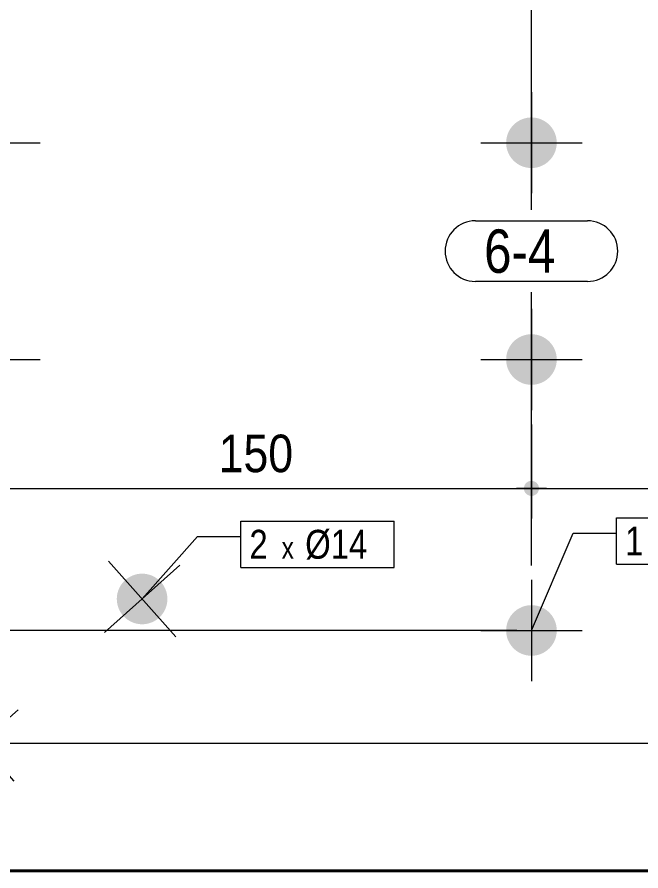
# Model space of a CAD drawing. Header units: millimetres. Extents: x 2 to 287, y 5 to 195.
# Drawn here: x 111.9 to 155.1, y 73.9 to 133 of the extents above; entities that cross this region are included whole.
import ezdxf

# ---------------------------------------------------------------- set-up
doc = ezdxf.new("R2010")
doc.units = ezdxf.units.MM
for name, color, linetype, lineweight in [('Boulon', 7, 'Continuous', 0), ('Cotation', 7, 'Continuous', 0), ('Désignation boulon', 3, 'Continuous', 0), ('Piece', 2, 'Continuous', 0), ('Repère pièce', 3, 'Continuous', 0)]:
    doc.layers.add(name, color=color, linetype=linetype, lineweight=lineweight)
doc.styles.add('ARIAL', font='ARIAL.TTF')
doc.styles.add('COMIC_SANS_MS', font='COMIC.TTF')

# ---------------------------------------------------------------- blocks, each defined once
blk = doc.blocks.new('*A2')
at = {"layer": 'Boulon'}
blk.add_hatch(color=256, dxfattribs=at).paths.add_polyline_path([(145.738, 90.57), (145.74, 90.613), (145.742, 90.656), (145.746, 90.699), (145.751, 90.741), (145.756, 90.784), (145.763, 90.826), (145.771, 90.868), (145.78, 90.91), (145.79, 90.952), (145.801, 90.994), (145.813, 91.035), (145.826, 91.076), (145.84, 91.117), (145.855, 91.157), (145.871, 91.197), (145.888, 91.236), (145.905, 91.275), (145.924, 91.314), (145.944, 91.352), (145.965, 91.39), (145.986, 91.427), (146.009, 91.463), (146.032, 91.499), (146.057, 91.535), (146.082, 91.569), (146.108, 91.604), (146.135, 91.637), (146.162, 91.67), (146.191, 91.702), (146.22, 91.734), (146.25, 91.764), (146.281, 91.794), (146.312, 91.824), (146.344, 91.852), (146.377, 91.88), (146.411, 91.907), (146.445, 91.933), (146.48, 91.958), (146.515, 91.982), (146.551, 92.006), (146.588, 92.028), (146.625, 92.05), (146.662, 92.07), (146.701, 92.09), (146.739, 92.109), (146.778, 92.127), (146.818, 92.144), (146.858, 92.16), (146.898, 92.175), (146.938, 92.189), (146.979, 92.202), (147.021, 92.214), (147.062, 92.225), (147.104, 92.235), (147.146, 92.243), (147.188, 92.251), (147.231, 92.258), (147.273, 92.264), (147.316, 92.269), (147.359, 92.272), (147.402, 92.275), (147.444, 92.277), (147.487, 92.277), (147.53, 92.277), (147.573, 92.275), (147.616, 92.272), (147.659, 92.269), (147.702, 92.264), (147.744, 92.258), (147.787, 92.251), (147.829, 92.243), (147.871, 92.235), (147.913, 92.225), (147.954, 92.214), (147.995, 92.202), (148.036, 92.189), (148.077, 92.175), (148.117, 92.16), (148.157, 92.144), (148.197, 92.127), (148.236, 92.109), (148.274, 92.09), (148.312, 92.07), (148.35, 92.05), (148.387, 92.028), (148.424, 92.006), (148.46, 91.982), (148.495, 91.958), (148.53, 91.933), (148.564, 91.907), (148.598, 91.88), (148.63, 91.852), (148.663, 91.824), (148.694, 91.794), (148.725, 91.764), (148.755, 91.734), (148.784, 91.702), (148.813, 91.67), (148.84, 91.637), (148.867, 91.604), (148.893, 91.57), (148.918, 91.535), (148.943, 91.499), (148.966, 91.463), (148.988, 91.427), (149.01, 91.39), (149.031, 91.352), (149.051, 91.314), (149.069, 91.275), (149.087, 91.236), (149.104, 91.197), (149.12, 91.157), (149.135, 91.117), (149.149, 91.076), (149.162, 91.035), (149.174, 90.994), (149.185, 90.952), (149.195, 90.91), (149.204, 90.868), (149.212, 90.826), (149.219, 90.784), (149.224, 90.741), (149.229, 90.699), (149.233, 90.656), (149.235, 90.613), (149.237, 90.57), (149.237, 90.527), (149.237, 90.484), (149.235, 90.441), (149.233, 90.398), (149.229, 90.356), (149.224, 90.313), (149.219, 90.27), (149.212, 90.228), (149.204, 90.186), (149.195, 90.144), (149.185, 90.102), (149.174, 90.06), (149.162, 90.019), (149.149, 89.978), (149.135, 89.937), (149.12, 89.897), (149.104, 89.857), (149.087, 89.818), (149.069, 89.779), (149.051, 89.74), (149.031, 89.702), (149.01, 89.664), (148.988, 89.627), (148.966, 89.591), (148.943, 89.555), (148.918, 89.519), (148.893, 89.485), (148.867, 89.45), (148.84, 89.417), (148.813, 89.384), (148.784, 89.352), (148.755, 89.32), (148.725, 89.29), (148.694, 89.26), (148.663, 89.23), (148.631, 89.202), (148.598, 89.174), (148.564, 89.147), (148.53, 89.121), (148.495, 89.096), (148.46, 89.072), (148.424, 89.049), (148.387, 89.026), (148.35, 89.004), (148.312, 88.984), (148.274, 88.964), (148.236, 88.945), (148.197, 88.927), (148.157, 88.91), (148.117, 88.894), (148.077, 88.879), (148.036, 88.865), (147.995, 88.852), (147.954, 88.84), (147.913, 88.829), (147.871, 88.82), (147.829, 88.811), (147.787, 88.803), (147.744, 88.796), (147.702, 88.79), (147.659, 88.785), (147.616, 88.782), (147.573, 88.779), (147.53, 88.778), (147.487, 88.777), (147.445, 88.778), (147.402, 88.779), (147.359, 88.782), (147.316, 88.785), (147.273, 88.79), (147.231, 88.796), (147.188, 88.803), (147.146, 88.811), (147.104, 88.82), (147.062, 88.829), (147.021, 88.84), (146.979, 88.852), (146.939, 88.865), (146.898, 88.879), (146.858, 88.894), (146.818, 88.91), (146.778, 88.927), (146.739, 88.945), (146.701, 88.964), (146.663, 88.984), (146.625, 89.004), (146.588, 89.026), (146.551, 89.049), (146.515, 89.072), (146.48, 89.096), (146.445, 89.121), (146.411, 89.147), (146.377, 89.174), (146.344, 89.202), (146.312, 89.23), (146.281, 89.26), (146.25, 89.29), (146.22, 89.32), (146.191, 89.352), (146.162, 89.384), (146.135, 89.417), (146.108, 89.45), (146.082, 89.485), (146.057, 89.519), (146.032, 89.555), (146.009, 89.591), (145.986, 89.627), (145.965, 89.664), (145.944, 89.702), (145.924, 89.74), (145.905, 89.779), (145.888, 89.818), (145.871, 89.857), (145.855, 89.897), (145.84, 89.937), (145.826, 89.978), (145.813, 90.019), (145.801, 90.06), (145.79, 90.102), (145.78, 90.144), (145.771, 90.186), (145.763, 90.228), (145.756, 90.27), (145.751, 90.313), (145.746, 90.355), (145.742, 90.398), (145.74, 90.441), (145.738, 90.484), (145.737, 90.527)], flags=17)
at = {"layer": 'Boulon', "linetype": 'Continuous', "lineweight": 0}
for p, q in [((147.487, 94.027), (147.487, 87.027)), ((143.987, 90.527), (150.987, 90.527))]:
    blk.add_line(p, q, dxfattribs=at)
blk = doc.blocks.new('*A3')
at = {"layer": 'Boulon'}
for points in [[(145.738, 124.32), (145.74, 124.363), (145.742, 124.406), (145.746, 124.449), (145.751, 124.491), (145.756, 124.534), (145.763, 124.576), (145.771, 124.618), (145.78, 124.66), (145.79, 124.702), (145.801, 124.744), (145.813, 124.785), (145.826, 124.826), (145.84, 124.867), (145.855, 124.907), (145.871, 124.947), (145.888, 124.986), (145.905, 125.025), (145.924, 125.064), (145.944, 125.102), (145.965, 125.14), (145.986, 125.177), (146.009, 125.213), (146.032, 125.249), (146.057, 125.285), (146.082, 125.32), (146.108, 125.354), (146.135, 125.387), (146.162, 125.42), (146.191, 125.452), (146.22, 125.484), (146.25, 125.514), (146.281, 125.544), (146.312, 125.574), (146.344, 125.602), (146.377, 125.63), (146.411, 125.657), (146.445, 125.683), (146.48, 125.708), (146.515, 125.732), (146.551, 125.756), (146.588, 125.778), (146.625, 125.8), (146.663, 125.82), (146.701, 125.84), (146.739, 125.859), (146.778, 125.877), (146.818, 125.894), (146.858, 125.91), (146.898, 125.925), (146.939, 125.939), (146.979, 125.952), (147.021, 125.964), (147.062, 125.975), (147.104, 125.985), (147.146, 125.993), (147.188, 126.001), (147.231, 126.008), (147.273, 126.014), (147.316, 126.019), (147.359, 126.022), (147.402, 126.025), (147.445, 126.027), (147.487, 126.027), (147.53, 126.027), (147.573, 126.025), (147.616, 126.022), (147.659, 126.019), (147.702, 126.014), (147.744, 126.008), (147.787, 126.001), (147.829, 125.993), (147.871, 125.985), (147.913, 125.975), (147.954, 125.964), (147.995, 125.952), (148.036, 125.939), (148.077, 125.925), (148.117, 125.91), (148.157, 125.894), (148.197, 125.877), (148.236, 125.859), (148.274, 125.84), (148.312, 125.82), (148.35, 125.8), (148.387, 125.778), (148.424, 125.756), (148.46, 125.732), (148.495, 125.708), (148.53, 125.683), (148.564, 125.657), (148.598, 125.63), (148.631, 125.602), (148.663, 125.574), (148.694, 125.544), (148.725, 125.514), (148.755, 125.484), (148.784, 125.452), (148.813, 125.42), (148.84, 125.387), (148.867, 125.354), (148.893, 125.32), (148.918, 125.285), (148.943, 125.249), (148.966, 125.213), (148.989, 125.177), (149.01, 125.14), (149.031, 125.102), (149.051, 125.064), (149.069, 125.025), (149.087, 124.986), (149.104, 124.947), (149.12, 124.907), (149.135, 124.867), (149.149, 124.826), (149.162, 124.785), (149.174, 124.744), (149.185, 124.702), (149.195, 124.66), (149.204, 124.618), (149.212, 124.576), (149.219, 124.534), (149.224, 124.491), (149.229, 124.449), (149.233, 124.406), (149.235, 124.363), (149.237, 124.32), (149.237, 124.277), (149.237, 124.234), (149.235, 124.191), (149.233, 124.148), (149.229, 124.106), (149.224, 124.063), (149.219, 124.02), (149.212, 123.978), (149.204, 123.936), (149.195, 123.894), (149.185, 123.852), (149.174, 123.81), (149.162, 123.769), (149.149, 123.728), (149.135, 123.687), (149.12, 123.647), (149.104, 123.607), (149.087, 123.568), (149.069, 123.529), (149.051, 123.49), (149.031, 123.452), (149.01, 123.414), (148.989, 123.377), (148.966, 123.341), (148.943, 123.305), (148.918, 123.269), (148.893, 123.235), (148.867, 123.2), (148.84, 123.167), (148.813, 123.134), (148.784, 123.102), (148.755, 123.07), (148.725, 123.04), (148.694, 123.01), (148.663, 122.98), (148.631, 122.952), (148.598, 122.924), (148.564, 122.897), (148.53, 122.871), (148.495, 122.846), (148.46, 122.822), (148.424, 122.799), (148.387, 122.776), (148.35, 122.754), (148.312, 122.734), (148.274, 122.714), (148.236, 122.695), (148.197, 122.677), (148.157, 122.66), (148.117, 122.644), (148.077, 122.629), (148.036, 122.615), (147.995, 122.602), (147.954, 122.59), (147.913, 122.579), (147.871, 122.57), (147.829, 122.561), (147.787, 122.553), (147.744, 122.546), (147.702, 122.54), (147.659, 122.535), (147.616, 122.532), (147.573, 122.529), (147.53, 122.528), (147.487, 122.527), (147.445, 122.528), (147.402, 122.529), (147.359, 122.532), (147.316, 122.535), (147.273, 122.54), (147.231, 122.546), (147.188, 122.553), (147.146, 122.561), (147.104, 122.57), (147.062, 122.579), (147.021, 122.59), (146.979, 122.602), (146.939, 122.615), (146.898, 122.629), (146.858, 122.644), (146.818, 122.66), (146.778, 122.677), (146.739, 122.695), (146.701, 122.714), (146.663, 122.734), (146.625, 122.754), (146.588, 122.776), (146.551, 122.799), (146.515, 122.822), (146.48, 122.846), (146.445, 122.871), (146.411, 122.897), (146.377, 122.924), (146.344, 122.952), (146.312, 122.98), (146.281, 123.01), (146.25, 123.04), (146.22, 123.07), (146.191, 123.102), (146.162, 123.134), (146.135, 123.167), (146.108, 123.2), (146.082, 123.235), (146.057, 123.269), (146.032, 123.305), (146.009, 123.341), (145.986, 123.377), (145.965, 123.414), (145.944, 123.452), (145.924, 123.49), (145.905, 123.529), (145.888, 123.568), (145.871, 123.607), (145.855, 123.647), (145.84, 123.687), (145.826, 123.728), (145.813, 123.769), (145.801, 123.81), (145.79, 123.852), (145.78, 123.894), (145.771, 123.936), (145.763, 123.978), (145.756, 124.02), (145.751, 124.063), (145.746, 124.106), (145.742, 124.148), (145.74, 124.191), (145.738, 124.234), (145.737, 124.277)], [(145.738, 109.32), (145.74, 109.363), (145.742, 109.406), (145.746, 109.449), (145.751, 109.491), (145.756, 109.534), (145.763, 109.576), (145.771, 109.618), (145.78, 109.66), (145.79, 109.702), (145.801, 109.744), (145.813, 109.785), (145.826, 109.826), (145.84, 109.867), (145.855, 109.907), (145.871, 109.947), (145.888, 109.986), (145.905, 110.025), (145.924, 110.064), (145.944, 110.102), (145.965, 110.14), (145.986, 110.177), (146.009, 110.213), (146.032, 110.249), (146.057, 110.285), (146.082, 110.32), (146.108, 110.354), (146.135, 110.387), (146.162, 110.42), (146.191, 110.452), (146.22, 110.484), (146.25, 110.514), (146.281, 110.544), (146.312, 110.574), (146.344, 110.602), (146.377, 110.63), (146.411, 110.657), (146.445, 110.683), (146.48, 110.708), (146.515, 110.732), (146.551, 110.756), (146.588, 110.778), (146.625, 110.8), (146.663, 110.82), (146.701, 110.84), (146.739, 110.859), (146.778, 110.877), (146.818, 110.894), (146.858, 110.91), (146.898, 110.925), (146.939, 110.939), (146.979, 110.952), (147.021, 110.964), (147.062, 110.975), (147.104, 110.985), (147.146, 110.993), (147.188, 111.001), (147.231, 111.008), (147.273, 111.014), (147.316, 111.019), (147.359, 111.022), (147.402, 111.025), (147.445, 111.027), (147.487, 111.027), (147.53, 111.027), (147.573, 111.025), (147.616, 111.022), (147.659, 111.019), (147.702, 111.014), (147.744, 111.008), (147.787, 111.001), (147.829, 110.993), (147.871, 110.985), (147.913, 110.975), (147.954, 110.964), (147.995, 110.952), (148.036, 110.939), (148.077, 110.925), (148.117, 110.91), (148.157, 110.894), (148.197, 110.877), (148.236, 110.859), (148.274, 110.84), (148.312, 110.82), (148.35, 110.8), (148.387, 110.778), (148.424, 110.756), (148.46, 110.732), (148.495, 110.708), (148.53, 110.683), (148.564, 110.657), (148.598, 110.63), (148.631, 110.602), (148.663, 110.574), (148.694, 110.544), (148.725, 110.514), (148.755, 110.484), (148.784, 110.452), (148.813, 110.42), (148.84, 110.387), (148.867, 110.354), (148.893, 110.32), (148.918, 110.285), (148.943, 110.249), (148.966, 110.213), (148.988, 110.177), (149.01, 110.14), (149.031, 110.102), (149.051, 110.064), (149.069, 110.025), (149.087, 109.986), (149.104, 109.947), (149.12, 109.907), (149.135, 109.867), (149.149, 109.826), (149.162, 109.785), (149.174, 109.744), (149.185, 109.702), (149.195, 109.66), (149.204, 109.618), (149.212, 109.576), (149.219, 109.534), (149.224, 109.491), (149.229, 109.449), (149.233, 109.406), (149.235, 109.363), (149.237, 109.32), (149.237, 109.277), (149.237, 109.234), (149.235, 109.191), (149.233, 109.148), (149.229, 109.106), (149.224, 109.063), (149.219, 109.02), (149.212, 108.978), (149.204, 108.936), (149.195, 108.894), (149.185, 108.852), (149.174, 108.81), (149.162, 108.769), (149.149, 108.728), (149.135, 108.687), (149.12, 108.647), (149.104, 108.607), (149.087, 108.568), (149.069, 108.529), (149.051, 108.49), (149.031, 108.452), (149.01, 108.414), (148.988, 108.377), (148.966, 108.341), (148.943, 108.305), (148.918, 108.269), (148.893, 108.235), (148.867, 108.2), (148.84, 108.167), (148.813, 108.134), (148.784, 108.102), (148.755, 108.07), (148.725, 108.04), (148.694, 108.01), (148.663, 107.98), (148.631, 107.952), (148.598, 107.924), (148.564, 107.897), (148.53, 107.871), (148.495, 107.846), (148.46, 107.822), (148.424, 107.799), (148.387, 107.776), (148.35, 107.754), (148.312, 107.734), (148.274, 107.714), (148.236, 107.695), (148.197, 107.677), (148.157, 107.66), (148.117, 107.644), (148.077, 107.629), (148.036, 107.615), (147.995, 107.602), (147.954, 107.59), (147.913, 107.579), (147.871, 107.57), (147.829, 107.561), (147.787, 107.553), (147.744, 107.546), (147.702, 107.54), (147.659, 107.535), (147.616, 107.532), (147.573, 107.529), (147.53, 107.528), (147.487, 107.527), (147.445, 107.528), (147.402, 107.529), (147.359, 107.532), (147.316, 107.535), (147.273, 107.54), (147.231, 107.546), (147.188, 107.553), (147.146, 107.561), (147.104, 107.57), (147.062, 107.579), (147.021, 107.59), (146.979, 107.602), (146.939, 107.615), (146.898, 107.629), (146.858, 107.644), (146.818, 107.66), (146.778, 107.677), (146.739, 107.695), (146.701, 107.714), (146.663, 107.734), (146.625, 107.754), (146.588, 107.776), (146.551, 107.799), (146.515, 107.822), (146.48, 107.846), (146.445, 107.871), (146.411, 107.897), (146.377, 107.924), (146.344, 107.952), (146.312, 107.98), (146.281, 108.01), (146.25, 108.04), (146.22, 108.07), (146.191, 108.102), (146.162, 108.134), (146.135, 108.167), (146.108, 108.2), (146.082, 108.235), (146.057, 108.269), (146.032, 108.305), (146.009, 108.341), (145.986, 108.377), (145.965, 108.414), (145.944, 108.452), (145.924, 108.49), (145.905, 108.529), (145.888, 108.568), (145.871, 108.607), (145.855, 108.647), (145.84, 108.687), (145.826, 108.728), (145.813, 108.769), (145.801, 108.81), (145.79, 108.852), (145.78, 108.894), (145.771, 108.936), (145.763, 108.978), (145.756, 109.02), (145.751, 109.063), (145.746, 109.106), (145.742, 109.148), (145.74, 109.191), (145.738, 109.234), (145.737, 109.277)]]:
    blk.add_hatch(color=256, dxfattribs=at).paths.add_polyline_path(points, flags=17)
at = {"layer": 'Boulon', "linetype": 'Continuous', "lineweight": 0}
for p, q in [((147.487, 127.777), (147.487, 120.777)), ((106.487, 124.277), (113.487, 124.277)), ((143.987, 124.277), (150.987, 124.277)), ((147.487, 112.777), (147.487, 105.777)), ((106.487, 109.277), (113.487, 109.277)), ((143.987, 109.277), (150.987, 109.277))]:
    blk.add_line(p, q, dxfattribs=at)
blk = doc.blocks.new('*A7')
at = {"layer": 'Boulon'}
for points in [[(121.682, 91.374), (121.649, 91.346), (121.615, 91.32), (121.581, 91.294), (121.546, 91.269), (121.511, 91.245), (121.474, 91.222), (121.438, 91.2), (121.4, 91.178), (121.363, 91.158), (121.324, 91.138), (121.286, 91.12), (121.246, 91.102), (121.207, 91.085), (121.167, 91.07), (121.126, 91.055), (121.086, 91.041), (121.045, 91.029), (121.003, 91.017), (120.962, 91.006), (120.92, 90.997), (120.878, 90.988), (120.836, 90.981), (120.793, 90.974), (120.751, 90.969), (120.708, 90.964), (120.665, 90.961), (120.622, 90.959), (120.579, 90.957), (120.536, 90.957), (120.493, 90.958), (120.45, 90.96), (120.407, 90.963), (120.365, 90.967), (120.322, 90.972), (120.28, 90.978), (120.237, 90.985), (120.195, 90.993), (120.153, 91.002), (120.111, 91.012), (120.07, 91.024), (120.029, 91.036), (119.988, 91.049), (119.947, 91.063), (119.907, 91.079), (119.867, 91.095), (119.828, 91.112), (119.789, 91.13), (119.751, 91.149), (119.713, 91.169), (119.675, 91.19), (119.638, 91.212), (119.602, 91.235), (119.566, 91.259), (119.531, 91.283), (119.496, 91.309), (119.462, 91.335), (119.429, 91.362), (119.396, 91.39), (119.364, 91.419), (119.333, 91.448), (119.302, 91.478), (119.273, 91.509), (119.244, 91.541), (119.215, 91.573), (119.188, 91.606), (119.161, 91.64), (119.136, 91.674), (119.111, 91.709), (119.087, 91.745), (119.063, 91.781), (119.041, 91.818), (119.02, 91.855), (118.999, 91.893), (118.98, 91.931), (118.961, 91.97), (118.944, 92.009), (118.927, 92.049), (118.911, 92.089), (118.897, 92.129), (118.883, 92.17), (118.87, 92.211), (118.859, 92.252), (118.848, 92.294), (118.838, 92.336), (118.83, 92.378), (118.822, 92.42), (118.816, 92.462), (118.81, 92.505), (118.806, 92.548), (118.802, 92.591), (118.8, 92.633), (118.799, 92.676), (118.799, 92.719), (118.799, 92.762), (118.801, 92.805), (118.804, 92.848), (118.808, 92.891), (118.813, 92.933), (118.819, 92.976), (118.826, 93.018), (118.835, 93.061), (118.844, 93.102), (118.854, 93.144), (118.865, 93.186), (118.878, 93.227), (118.891, 93.268), (118.905, 93.308), (118.92, 93.348), (118.937, 93.388), (118.954, 93.427), (118.972, 93.466), (118.991, 93.505), (119.011, 93.543), (119.032, 93.58), (119.054, 93.617), (119.077, 93.654), (119.1, 93.689), (119.125, 93.725), (119.15, 93.759), (119.177, 93.793), (119.204, 93.827), (119.232, 93.859), (119.26, 93.891), (119.29, 93.923), (119.32, 93.953), (119.351, 93.983), (119.383, 94.012), (119.415, 94.04), (119.448, 94.068), (119.482, 94.094), (119.516, 94.12), (119.551, 94.145), (119.587, 94.169), (119.623, 94.192), (119.66, 94.214), (119.697, 94.236), (119.735, 94.256), (119.773, 94.276), (119.812, 94.294), (119.851, 94.312), (119.89, 94.328), (119.93, 94.344), (119.971, 94.359), (120.011, 94.372), (120.052, 94.385), (120.094, 94.397), (120.135, 94.407), (120.177, 94.417), (120.219, 94.426), (120.262, 94.433), (120.304, 94.44), (120.347, 94.445), (120.389, 94.45), (120.432, 94.453), (120.475, 94.455), (120.518, 94.457), (120.561, 94.457), (120.604, 94.456), (120.647, 94.454), (120.69, 94.451), (120.732, 94.447), (120.775, 94.442), (120.818, 94.436), (120.86, 94.429), (120.902, 94.421), (120.944, 94.412), (120.986, 94.401), (121.027, 94.39), (121.068, 94.378), (121.109, 94.365), (121.15, 94.35), (121.19, 94.335), (121.23, 94.319), (121.269, 94.302), (121.308, 94.284), (121.346, 94.265), (121.384, 94.244), (121.422, 94.223), (121.459, 94.202), (121.495, 94.179), (121.531, 94.155), (121.566, 94.131), (121.601, 94.105), (121.635, 94.079), (121.668, 94.052), (121.701, 94.024), (121.733, 93.995), (121.764, 93.966), (121.795, 93.936), (121.825, 93.905), (121.854, 93.873), (121.882, 93.841), (121.909, 93.808), (121.936, 93.774), (121.962, 93.739), (121.986, 93.705), (122.01, 93.669), (122.034, 93.633), (122.056, 93.596), (122.077, 93.559), (122.098, 93.521), (122.117, 93.483), (122.136, 93.444), (122.153, 93.405), (122.17, 93.365), (122.186, 93.325), (122.2, 93.285), (122.214, 93.244), (122.227, 93.203), (122.238, 93.162), (122.249, 93.12), (122.259, 93.078), (122.267, 93.036), (122.275, 92.994), (122.281, 92.952), (122.287, 92.909), (122.291, 92.866), (122.295, 92.823), (122.297, 92.78), (122.298, 92.738), (122.299, 92.695), (122.298, 92.652), (122.296, 92.609), (122.293, 92.566), (122.289, 92.523), (122.284, 92.48), (122.278, 92.438), (122.271, 92.396), (122.262, 92.353), (122.253, 92.311), (122.243, 92.27), (122.232, 92.228), (122.22, 92.187), (122.206, 92.146), (122.192, 92.106), (122.177, 92.066), (122.161, 92.026), (122.143, 91.987), (122.125, 91.948), (122.106, 91.909), (122.086, 91.871), (122.065, 91.834), (122.043, 91.797), (122.02, 91.76), (121.997, 91.724), (121.972, 91.689), (121.947, 91.655), (121.921, 91.621), (121.893, 91.587), (121.866, 91.555), (121.837, 91.523), (121.807, 91.491), (121.777, 91.461), (121.746, 91.431), (121.715, 91.402)], [(110.497, 81.379), (110.464, 81.352), (110.43, 81.325), (110.396, 81.299), (110.361, 81.275), (110.325, 81.251), (110.289, 81.227), (110.252, 81.205), (110.215, 81.184), (110.177, 81.163), (110.139, 81.144), (110.1, 81.125), (110.061, 81.108), (110.022, 81.091), (109.982, 81.075), (109.941, 81.061), (109.901, 81.047), (109.86, 81.034), (109.818, 81.023), (109.777, 81.012), (109.735, 81.002), (109.693, 80.994), (109.65, 80.986), (109.608, 80.98), (109.565, 80.974), (109.523, 80.97), (109.48, 80.966), (109.437, 80.964), (109.394, 80.963), (109.351, 80.962), (109.308, 80.963), (109.265, 80.965), (109.222, 80.968), (109.18, 80.972), (109.137, 80.977), (109.094, 80.983), (109.052, 80.99), (109.01, 80.999), (108.968, 81.008), (108.926, 81.018), (108.885, 81.029), (108.844, 81.041), (108.803, 81.055), (108.762, 81.069), (108.722, 81.084), (108.682, 81.1), (108.643, 81.118), (108.604, 81.136), (108.566, 81.155), (108.528, 81.175), (108.49, 81.196), (108.453, 81.218), (108.417, 81.241), (108.381, 81.264), (108.346, 81.289), (108.311, 81.314), (108.277, 81.34), (108.244, 81.368), (108.211, 81.395), (108.179, 81.424), (108.148, 81.454), (108.117, 81.484), (108.087, 81.515), (108.058, 81.546), (108.03, 81.579), (108.003, 81.612), (107.976, 81.646), (107.95, 81.68), (107.925, 81.715), (107.901, 81.75), (107.878, 81.787), (107.856, 81.823), (107.835, 81.861), (107.814, 81.898), (107.795, 81.937), (107.776, 81.975), (107.759, 82.015), (107.742, 82.054), (107.726, 82.094), (107.712, 82.135), (107.698, 82.175), (107.685, 82.216), (107.673, 82.258), (107.663, 82.299), (107.653, 82.341), (107.645, 82.383), (107.637, 82.425), (107.631, 82.468), (107.625, 82.51), (107.621, 82.553), (107.617, 82.596), (107.615, 82.639), (107.614, 82.682), (107.613, 82.725), (107.614, 82.768), (107.616, 82.811), (107.619, 82.854), (107.623, 82.896), (107.628, 82.939), (107.634, 82.981), (107.641, 83.024), (107.649, 83.066), (107.659, 83.108), (107.669, 83.15), (107.68, 83.191), (107.692, 83.232), (107.706, 83.273), (107.72, 83.314), (107.735, 83.354), (107.751, 83.394), (107.769, 83.433), (107.787, 83.472), (107.806, 83.51), (107.826, 83.548), (107.847, 83.586), (107.869, 83.623), (107.892, 83.659), (107.915, 83.695), (107.94, 83.73), (107.965, 83.765), (107.991, 83.799), (108.018, 83.832), (108.046, 83.865), (108.075, 83.897), (108.104, 83.928), (108.135, 83.959), (108.166, 83.988), (108.197, 84.017), (108.23, 84.046), (108.263, 84.073), (108.296, 84.1), (108.331, 84.125), (108.366, 84.15), (108.401, 84.174), (108.438, 84.198), (108.474, 84.22), (108.512, 84.241), (108.549, 84.262), (108.588, 84.281), (108.626, 84.3), (108.666, 84.317), (108.705, 84.334), (108.745, 84.35), (108.785, 84.364), (108.826, 84.378), (108.867, 84.391), (108.909, 84.402), (108.95, 84.413), (108.992, 84.423), (109.034, 84.431), (109.076, 84.439), (109.119, 84.445), (109.161, 84.451), (109.204, 84.455), (109.247, 84.459), (109.29, 84.461), (109.333, 84.462), (109.376, 84.462), (109.419, 84.462), (109.462, 84.46), (109.504, 84.457), (109.547, 84.453), (109.59, 84.448), (109.632, 84.442), (109.675, 84.435), (109.717, 84.426), (109.759, 84.417), (109.801, 84.407), (109.842, 84.396), (109.883, 84.383), (109.924, 84.37), (109.965, 84.356), (110.005, 84.341), (110.044, 84.324), (110.084, 84.307), (110.123, 84.289), (110.161, 84.27), (110.199, 84.25), (110.237, 84.229), (110.274, 84.207), (110.31, 84.184), (110.346, 84.161), (110.381, 84.136), (110.416, 84.111), (110.45, 84.084), (110.483, 84.057), (110.516, 84.029), (110.548, 84.001), (110.579, 83.971), (110.61, 83.941), (110.639, 83.91), (110.668, 83.878), (110.697, 83.846), (110.724, 83.813), (110.751, 83.779), (110.776, 83.745), (110.801, 83.71), (110.825, 83.674), (110.848, 83.638), (110.871, 83.601), (110.892, 83.564), (110.913, 83.526), (110.932, 83.488), (110.951, 83.449), (110.968, 83.41), (110.985, 83.371), (111.001, 83.331), (111.015, 83.29), (111.029, 83.25), (111.042, 83.209), (111.053, 83.167), (111.064, 83.126), (111.074, 83.084), (111.082, 83.042), (111.09, 82.999), (111.096, 82.957), (111.102, 82.914), (111.106, 82.872), (111.109, 82.829), (111.112, 82.786), (111.113, 82.743), (111.113, 82.7), (111.112, 82.657), (111.111, 82.614), (111.108, 82.571), (111.104, 82.529), (111.099, 82.486), (111.093, 82.443), (111.085, 82.401), (111.077, 82.359), (111.068, 82.317), (111.058, 82.275), (111.047, 82.234), (111.034, 82.193), (111.021, 82.152), (111.007, 82.111), (110.992, 82.071), (110.975, 82.031), (110.958, 81.992), (110.94, 81.953), (110.921, 81.915), (110.901, 81.877), (110.88, 81.839), (110.858, 81.802), (110.835, 81.766), (110.812, 81.73), (110.787, 81.695), (110.762, 81.66), (110.735, 81.626), (110.708, 81.593), (110.68, 81.56), (110.652, 81.528), (110.622, 81.497), (110.592, 81.466), (110.561, 81.436), (110.529, 81.407)]]:
    blk.add_hatch(color=256, dxfattribs=at).paths.add_polyline_path(points, flags=17)
at = {"layer": 'Boulon', "linetype": 'Continuous', "lineweight": 0}
for p, q in [((122.881, 90.097), (118.217, 95.317)), ((117.939, 90.375), (123.158, 95.039)), ((111.695, 80.103), (107.031, 85.322)), ((106.753, 80.38), (111.973, 85.044))]:
    blk.add_line(p, q, dxfattribs=at)
blk = doc.blocks.new('*A8')
at = {"layer": 'Piece', "color": 2, "linetype": 'Continuous', "lineweight": 40}
blk.add_line((108.867255, 73.887527), (186.105307, 73.887527), dxfattribs=at)
blk = doc.blocks.new('*A14')
at = {"layer": 'Cotation'}
for points in [[(109.962, 99.839), (109.936, 99.841), (109.911, 99.844), (109.886, 99.849), (109.861, 99.854), (109.837, 99.861), (109.812, 99.869), (109.788, 99.878), (109.765, 99.889), (109.742, 99.9), (109.72, 99.913), (109.699, 99.926), (109.678, 99.941), (109.658, 99.957), (109.638, 99.973), (109.62, 99.991), (109.602, 100.009), (109.585, 100.029), (109.57, 100.049), (109.555, 100.07), (109.541, 100.091), (109.529, 100.114), (109.517, 100.136), (109.507, 100.16), (109.498, 100.183), (109.49, 100.208), (109.483, 100.232), (109.477, 100.257), (109.473, 100.282), (109.47, 100.308), (109.468, 100.333), (109.467, 100.359), (109.468, 100.384), (109.47, 100.41), (109.473, 100.435), (109.477, 100.46), (109.483, 100.485), (109.49, 100.51), (109.498, 100.534), (109.507, 100.558), (109.517, 100.581), (109.529, 100.604), (109.541, 100.626), (109.555, 100.648), (109.57, 100.668), (109.585, 100.689), (109.602, 100.708), (109.62, 100.726), (109.638, 100.744), (109.658, 100.761), (109.678, 100.776), (109.699, 100.791), (109.72, 100.805), (109.742, 100.817), (109.765, 100.829), (109.788, 100.839), (109.812, 100.848), (109.837, 100.856), (109.861, 100.863), (109.886, 100.869), (109.911, 100.873), (109.936, 100.876), (109.962, 100.878), (109.987, 100.879), (110.013, 100.878), (110.038, 100.876), (110.064, 100.873), (110.089, 100.869), (110.114, 100.863), (110.138, 100.856), (110.163, 100.848), (110.186, 100.839), (110.21, 100.829), (110.233, 100.817), (110.255, 100.805), (110.276, 100.791), (110.297, 100.776), (110.317, 100.761), (110.337, 100.744), (110.355, 100.726), (110.373, 100.708), (110.389, 100.689), (110.405, 100.668), (110.42, 100.648), (110.433, 100.626), (110.446, 100.604), (110.458, 100.581), (110.468, 100.558), (110.477, 100.534), (110.485, 100.51), (110.492, 100.485), (110.497, 100.46), (110.502, 100.435), (110.505, 100.41), (110.507, 100.384), (110.507, 100.359), (110.507, 100.333), (110.505, 100.308), (110.502, 100.282), (110.497, 100.257), (110.492, 100.232), (110.485, 100.208), (110.477, 100.183), (110.468, 100.16), (110.458, 100.136), (110.446, 100.114), (110.433, 100.091), (110.42, 100.07), (110.405, 100.049), (110.389, 100.029), (110.373, 100.009), (110.355, 99.991), (110.337, 99.973), (110.317, 99.957), (110.297, 99.941), (110.276, 99.926), (110.255, 99.913), (110.233, 99.9), (110.21, 99.889), (110.186, 99.878), (110.163, 99.869), (110.138, 99.861), (110.114, 99.854), (110.089, 99.849), (110.064, 99.844), (110.038, 99.841), (110.013, 99.839), (109.987, 99.839)], [(147.462, 99.839), (147.436, 99.841), (147.411, 99.844), (147.386, 99.849), (147.361, 99.854), (147.337, 99.861), (147.312, 99.869), (147.288, 99.878), (147.265, 99.889), (147.242, 99.9), (147.22, 99.913), (147.199, 99.926), (147.178, 99.941), (147.158, 99.957), (147.138, 99.973), (147.12, 99.991), (147.102, 100.009), (147.085, 100.029), (147.07, 100.049), (147.055, 100.07), (147.041, 100.091), (147.029, 100.114), (147.017, 100.136), (147.007, 100.16), (146.998, 100.183), (146.99, 100.208), (146.983, 100.232), (146.977, 100.257), (146.973, 100.282), (146.97, 100.308), (146.968, 100.333), (146.967, 100.359), (146.968, 100.384), (146.97, 100.41), (146.973, 100.435), (146.977, 100.46), (146.983, 100.485), (146.99, 100.51), (146.998, 100.534), (147.007, 100.558), (147.017, 100.581), (147.029, 100.604), (147.041, 100.626), (147.055, 100.648), (147.07, 100.668), (147.085, 100.689), (147.102, 100.708), (147.12, 100.726), (147.138, 100.744), (147.158, 100.761), (147.178, 100.776), (147.199, 100.791), (147.22, 100.805), (147.242, 100.817), (147.265, 100.829), (147.288, 100.839), (147.312, 100.848), (147.337, 100.856), (147.361, 100.863), (147.386, 100.869), (147.411, 100.873), (147.436, 100.876), (147.462, 100.878), (147.487, 100.879), (147.513, 100.878), (147.538, 100.876), (147.564, 100.873), (147.589, 100.869), (147.614, 100.863), (147.638, 100.856), (147.663, 100.848), (147.686, 100.839), (147.71, 100.829), (147.733, 100.817), (147.755, 100.805), (147.776, 100.791), (147.797, 100.776), (147.817, 100.761), (147.837, 100.744), (147.855, 100.726), (147.873, 100.708), (147.889, 100.689), (147.905, 100.668), (147.92, 100.648), (147.933, 100.626), (147.946, 100.604), (147.958, 100.581), (147.968, 100.558), (147.977, 100.534), (147.985, 100.51), (147.992, 100.485), (147.997, 100.46), (148.002, 100.435), (148.005, 100.41), (148.007, 100.384), (148.007, 100.359), (148.007, 100.333), (148.005, 100.308), (148.002, 100.282), (147.997, 100.257), (147.992, 100.232), (147.985, 100.208), (147.977, 100.183), (147.968, 100.16), (147.958, 100.136), (147.946, 100.114), (147.933, 100.091), (147.92, 100.07), (147.905, 100.049), (147.889, 100.029), (147.873, 100.009), (147.855, 99.991), (147.837, 99.973), (147.817, 99.957), (147.797, 99.941), (147.776, 99.926), (147.755, 99.913), (147.733, 99.9), (147.71, 99.889), (147.686, 99.878), (147.663, 99.869), (147.638, 99.861), (147.614, 99.854), (147.589, 99.849), (147.564, 99.844), (147.538, 99.841), (147.513, 99.839), (147.487, 99.839)]]:
    blk.add_hatch(color=256, dxfattribs=at).paths.add_polyline_path(points, flags=17)
at = {"layer": 'Cotation', "linetype": 'Continuous', "lineweight": 0}
for p, q in [((109.987, 104.777), (109.987, 98.279)), ((147.487, 104.777), (147.487, 98.279)), ((109.987, 101.399), (109.987, 99.319)), ((147.487, 101.399), (147.487, 99.319)), ((111.027, 100.359), (108.947, 100.359)), ((109.987, 100.359), (108.947, 100.359)), ((109.987, 100.359), (147.487, 100.359)), ((148.527, 100.359), (146.447, 100.359)), ((147.487, 100.359), (148.527, 100.359))]:
    blk.add_line(p, q, dxfattribs=at)
at = {"layer": 'Cotation'}
for p in [(109.987, 100.359), (147.487, 100.359)]:
    blk.add_point(p, dxfattribs=at)
at = {"layer": 'Cotation', "style": 'ARIAL', "width": 0.85}
blk.add_text('150', height=2.6, dxfattribs=at).set_placement((125.845, 101.479))
blk = doc.blocks.new('*A15')
at = {"layer": 'Cotation'}
for points in [[(147.462, 99.839), (147.436, 99.841), (147.411, 99.844), (147.386, 99.849), (147.361, 99.854), (147.337, 99.861), (147.312, 99.869), (147.288, 99.878), (147.265, 99.889), (147.242, 99.9), (147.22, 99.913), (147.199, 99.926), (147.178, 99.941), (147.158, 99.957), (147.138, 99.973), (147.12, 99.991), (147.102, 100.009), (147.085, 100.029), (147.07, 100.049), (147.055, 100.07), (147.041, 100.091), (147.029, 100.114), (147.017, 100.136), (147.007, 100.16), (146.998, 100.183), (146.99, 100.208), (146.983, 100.232), (146.977, 100.257), (146.973, 100.282), (146.97, 100.308), (146.968, 100.333), (146.967, 100.359), (146.968, 100.384), (146.97, 100.41), (146.973, 100.435), (146.977, 100.46), (146.983, 100.485), (146.99, 100.51), (146.998, 100.534), (147.007, 100.558), (147.017, 100.581), (147.029, 100.604), (147.041, 100.626), (147.055, 100.648), (147.07, 100.668), (147.085, 100.689), (147.102, 100.708), (147.12, 100.726), (147.138, 100.744), (147.158, 100.761), (147.178, 100.776), (147.199, 100.791), (147.22, 100.805), (147.242, 100.817), (147.265, 100.829), (147.288, 100.839), (147.312, 100.848), (147.337, 100.856), (147.361, 100.863), (147.386, 100.869), (147.411, 100.873), (147.436, 100.876), (147.462, 100.878), (147.487, 100.879), (147.513, 100.878), (147.538, 100.876), (147.564, 100.873), (147.589, 100.869), (147.614, 100.863), (147.638, 100.856), (147.663, 100.848), (147.686, 100.839), (147.71, 100.829), (147.733, 100.817), (147.755, 100.805), (147.776, 100.791), (147.797, 100.776), (147.817, 100.761), (147.837, 100.744), (147.855, 100.726), (147.873, 100.708), (147.889, 100.689), (147.905, 100.668), (147.92, 100.648), (147.933, 100.626), (147.946, 100.604), (147.958, 100.581), (147.968, 100.558), (147.977, 100.534), (147.985, 100.51), (147.992, 100.485), (147.997, 100.46), (148.002, 100.435), (148.005, 100.41), (148.007, 100.384), (148.007, 100.359), (148.007, 100.333), (148.005, 100.308), (148.002, 100.282), (147.997, 100.257), (147.992, 100.232), (147.985, 100.208), (147.977, 100.183), (147.968, 100.16), (147.958, 100.136), (147.946, 100.114), (147.933, 100.091), (147.92, 100.07), (147.905, 100.049), (147.889, 100.029), (147.873, 100.009), (147.855, 99.991), (147.837, 99.973), (147.817, 99.957), (147.797, 99.941), (147.776, 99.926), (147.755, 99.913), (147.733, 99.9), (147.71, 99.889), (147.686, 99.878), (147.663, 99.869), (147.638, 99.861), (147.614, 99.854), (147.589, 99.849), (147.564, 99.844), (147.538, 99.841), (147.513, 99.839), (147.487, 99.839)], [(184.962, 99.839), (184.936, 99.841), (184.911, 99.844), (184.886, 99.849), (184.861, 99.854), (184.837, 99.861), (184.812, 99.869), (184.788, 99.878), (184.765, 99.889), (184.742, 99.9), (184.72, 99.913), (184.699, 99.926), (184.678, 99.941), (184.658, 99.957), (184.638, 99.973), (184.62, 99.991), (184.602, 100.009), (184.585, 100.029), (184.57, 100.049), (184.555, 100.07), (184.541, 100.091), (184.529, 100.114), (184.517, 100.136), (184.507, 100.16), (184.498, 100.183), (184.49, 100.208), (184.483, 100.232), (184.477, 100.257), (184.473, 100.282), (184.47, 100.308), (184.468, 100.333), (184.467, 100.359), (184.468, 100.384), (184.47, 100.41), (184.473, 100.435), (184.477, 100.46), (184.483, 100.485), (184.49, 100.51), (184.498, 100.534), (184.507, 100.558), (184.517, 100.581), (184.529, 100.604), (184.541, 100.626), (184.555, 100.648), (184.57, 100.668), (184.585, 100.689), (184.602, 100.708), (184.62, 100.726), (184.638, 100.744), (184.658, 100.761), (184.678, 100.776), (184.699, 100.791), (184.72, 100.805), (184.742, 100.817), (184.765, 100.829), (184.788, 100.839), (184.812, 100.848), (184.837, 100.856), (184.861, 100.863), (184.886, 100.869), (184.911, 100.873), (184.936, 100.876), (184.962, 100.878), (184.987, 100.879), (185.013, 100.878), (185.038, 100.876), (185.064, 100.873), (185.089, 100.869), (185.114, 100.863), (185.138, 100.856), (185.163, 100.848), (185.186, 100.839), (185.21, 100.829), (185.233, 100.817), (185.255, 100.805), (185.276, 100.791), (185.297, 100.776), (185.317, 100.761), (185.337, 100.744), (185.355, 100.726), (185.373, 100.708), (185.389, 100.689), (185.405, 100.668), (185.42, 100.648), (185.433, 100.626), (185.446, 100.604), (185.458, 100.581), (185.468, 100.558), (185.477, 100.534), (185.485, 100.51), (185.492, 100.485), (185.497, 100.46), (185.502, 100.435), (185.505, 100.41), (185.507, 100.384), (185.507, 100.359), (185.507, 100.333), (185.505, 100.308), (185.502, 100.282), (185.497, 100.257), (185.492, 100.232), (185.485, 100.208), (185.477, 100.183), (185.468, 100.16), (185.458, 100.136), (185.446, 100.114), (185.433, 100.091), (185.42, 100.07), (185.405, 100.049), (185.389, 100.029), (185.373, 100.009), (185.355, 99.991), (185.337, 99.973), (185.317, 99.957), (185.297, 99.941), (185.276, 99.926), (185.255, 99.913), (185.233, 99.9), (185.21, 99.889), (185.186, 99.878), (185.163, 99.869), (185.138, 99.861), (185.114, 99.854), (185.089, 99.849), (185.064, 99.844), (185.038, 99.841), (185.013, 99.839), (184.987, 99.839)]]:
    blk.add_hatch(color=256, dxfattribs=at).paths.add_polyline_path(points, flags=17)
at = {"layer": 'Cotation', "linetype": 'Continuous', "lineweight": 0}
for p, q in [((147.487, 104.777), (147.487, 98.279)), ((184.987, 104.777), (184.987, 98.279)), ((147.487, 101.399), (147.487, 99.319)), ((184.987, 101.399), (184.987, 99.319)), ((148.527, 100.359), (146.447, 100.359)), ((147.487, 100.359), (146.447, 100.359)), ((147.487, 100.359), (184.987, 100.359)), ((186.027, 100.359), (183.947, 100.359)), ((184.987, 100.359), (186.027, 100.359))]:
    blk.add_line(p, q, dxfattribs=at)
at = {"layer": 'Cotation'}
for p in [(147.487, 100.359), (184.987, 100.359)]:
    blk.add_point(p, dxfattribs=at)
at = {"layer": 'Cotation', "style": 'ARIAL', "width": 0.85}
blk.add_text('150', height=2.6, dxfattribs=at).set_placement((163.345, 101.479))
blk = doc.blocks.new('*A26')
at = {"layer": 'Cotation', "linetype": 'Continuous', "lineweight": 0}
for p, q in [((147.487, 119.627), (147.487, 182.389)), ((147.487, 95.027), (147.487, 113.927))]:
    blk.add_line(p, q, dxfattribs=at)
blk = doc.blocks.new('*A27')
at = {"layer": 'Cotation', "linetype": 'Continuous', "lineweight": 0}
for p, q in [((147.487, 119.627), (147.487, 182.389)), ((147.487, 95.027), (147.487, 113.927))]:
    blk.add_line(p, q, dxfattribs=at)
blk = doc.blocks.new('*A32')
at = {"layer": 'Cotation', "linetype": 'Continuous', "lineweight": 0}
blk.add_line((184.607, 82.71), (49.312, 82.71), dxfattribs=at)
blk = doc.blocks.new('*A33')
at = {"layer": 'Cotation', "linetype": 'Continuous', "lineweight": 0}
for p, q in [((146.487, 90.527), (52.952, 90.527)), ((184.607, 82.71), (49.312, 82.71))]:
    blk.add_line(p, q, dxfattribs=at)
blk = doc.blocks.new('*A34')
at = {"layer": 'Cotation', "linetype": 'Continuous', "lineweight": 0}
blk.add_line((146.487, 90.527), (52.952, 90.527), dxfattribs=at)
blk = doc.blocks.new('*A41')
at = {"layer": 'Désignation boulon', "linetype": 'Continuous', "lineweight": 0}
for p, q in [((153.365182, 98.316475), (163.553073, 98.316475)), ((153.365182, 95.116475), (153.365182, 98.316475)), ((163.553073, 95.116475), (163.553073, 98.316475)), ((147.487446, 90.527032), (150.365182, 97.249808)), ((150.365182, 97.249808), (153.365182, 97.249808)), ((153.365182, 95.116475), (163.553073, 95.116475))]:
    blk.add_line(p, q, dxfattribs=at)
at = {"layer": 'Désignation boulon', "style": 'COMIC_SANS_MS', "width": 0.85}
for s, height, p in [('1', 2, (153.965182, 95.716475)), ('Ø14', 2, (157.396042, 95.716475)), ('x', 1.5, (155.765378, 95.716475))]:
    blk.add_text(s, height=height, dxfattribs=at).set_placement(p)
blk = doc.blocks.new('*A46')
at = {"layer": 'Désignation boulon', "linetype": 'Continuous', "lineweight": 0}
for p, q in [((127.373103, 98.091475), (137.988728, 98.091475)), ((127.373103, 94.891475), (127.373103, 98.091475)), ((137.988728, 94.891475), (137.988728, 98.091475)), ((120.54857, 92.706981), (124.373103, 97.024808)), ((124.373103, 97.024808), (127.373103, 97.024808)), ((127.373103, 94.891475), (137.988728, 94.891475))]:
    blk.add_line(p, q, dxfattribs=at)
at = {"layer": 'Désignation boulon', "style": 'COMIC_SANS_MS', "width": 0.85}
for s, height, p in [('2', 2, (127.973103, 95.491475)), ('Ø14', 2, (131.831696, 95.491475)), ('x', 1.5, (130.201032, 95.491475))]:
    blk.add_text(s, height=height, dxfattribs=at).set_placement(p)
blk = doc.blocks.new('*A48')
at = {"layer": 'Repère pièce', "linetype": 'Continuous', "lineweight": 0}
for p, q in [((143.611658, 118.877157), (151.360975, 118.877157)), ((151.360975, 114.677157), (143.611658, 114.677157))]:
    blk.add_line(p, q, dxfattribs=at)
for centre, start, end in [((143.611658, 116.777157), 90, 270), ((151.360975, 116.777157), 270, 90)]:
    blk.add_arc(centre, 2.1, start, end, dxfattribs=at)
at = {"layer": 'Repère pièce', "style": 'COMIC_SANS_MS', "width": 0.85}
blk.add_text('6-4', height=3, dxfattribs=at).set_placement((144.211658, 115.277157))

msp = doc.modelspace()

# ---------------------------------------------------------------- block references
at = {"lineweight": 0}
for name in ['*A26', '*A27', '*A8', '*A3', '*A48', '*A34', '*A14', '*A15', '*A46', '*A41', '*A7', '*A33', '*A2', '*A32']:
    msp.add_blockref(name, (0, 0), dxfattribs=at)

doc.saveas('drawing.dxf')
